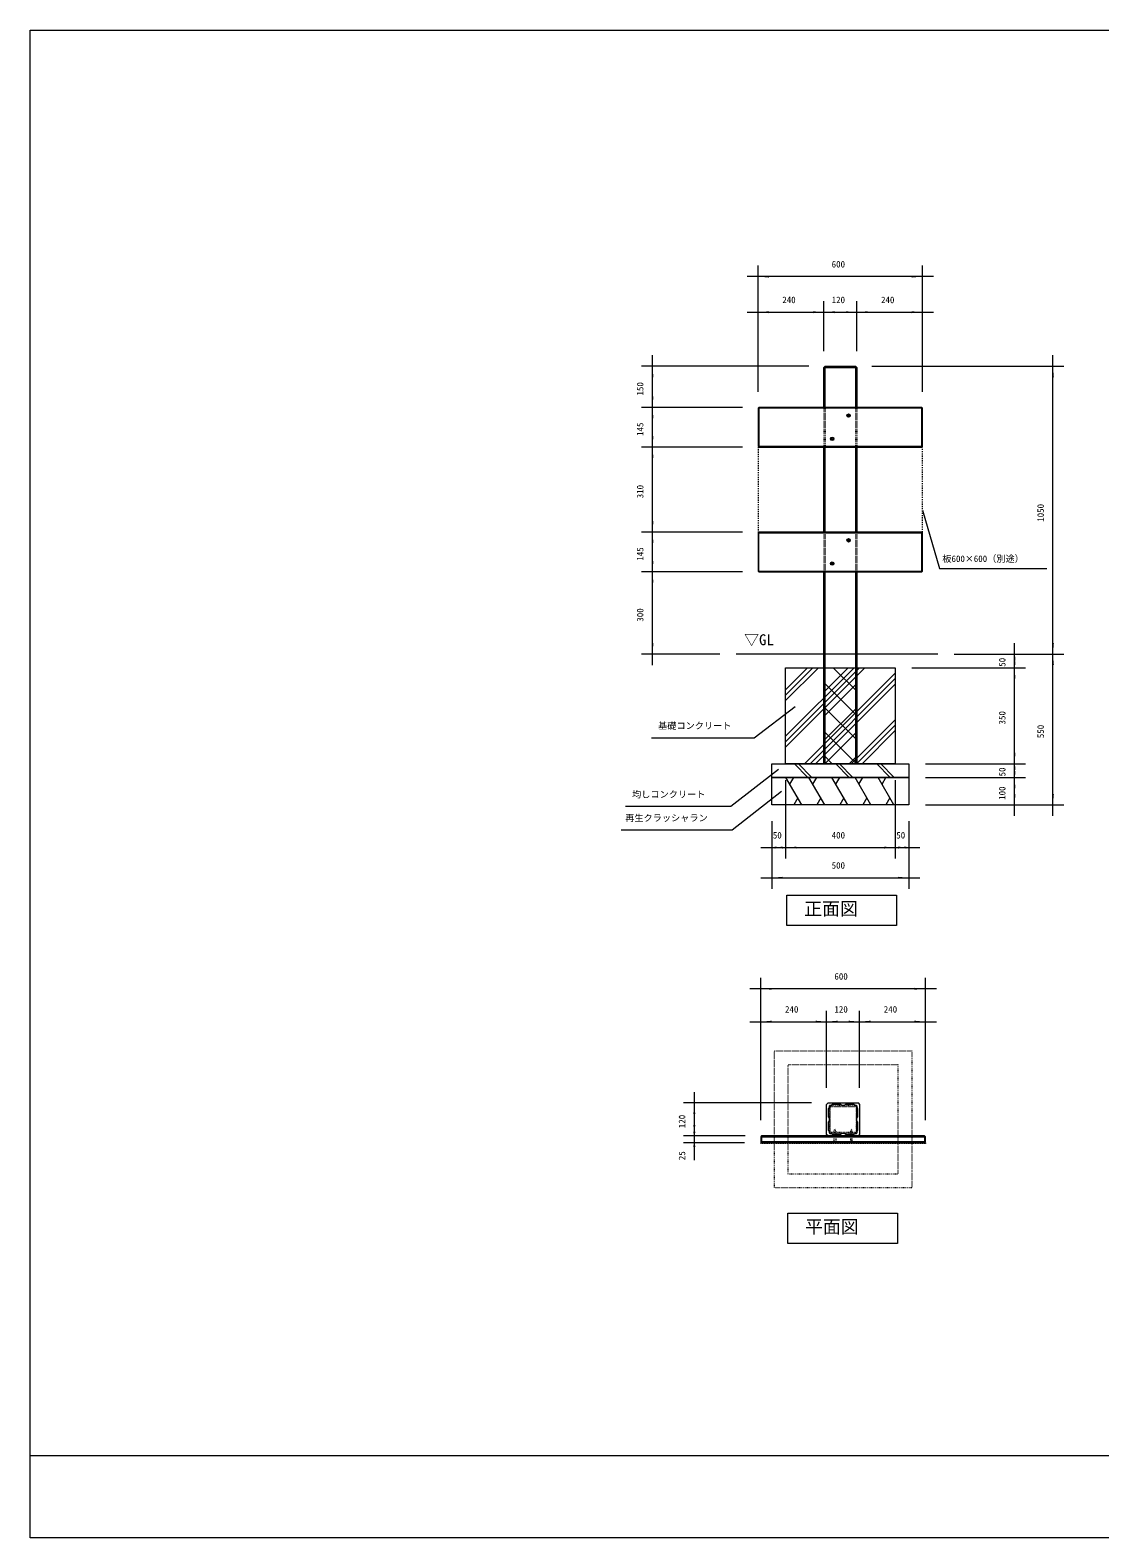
# Model space of a CAD drawing. Units: millimetres, scale not verified. Extents: x -3900 to 3900, y -2750 to 2750.
# Drawn here: x -3900 to 0, y -2750 to 2750 of the extents above; entities that cross this region are included whole.
import ezdxf
from ezdxf.enums import TextEntityAlignment as Align

# ---------------------------------------------------------------- set-up
doc = ezdxf.new("R2010")
doc.units = ezdxf.units.MM
doc.header["$LTSCALE"] = 20
doc.linetypes.add('USER1', pattern=[0.416641, 0.208282, -0.208359])
doc.linetypes.add('USER5', pattern=[0.208282, 0.069427, -0.138855])
doc.layers.add('0-1_IMPORTED', color=30, linetype='Continuous', lineweight=18)
doc.styles.add('ＭＳ ゴシック', font='')
doc.styles.get('ＭＳ ゴシック').set_extended_font_data('MS Gothic')

msp = doc.modelspace()

# ---------------------------------------------------------------- linework, layer by layer
at = {"layer": '0-1_IMPORTED', "color": 1}
for p, q in [((-1246, 1431), (-1246, 1891)), ((-646, 1431), (-646, 1891)), ((-1246, 1851), (-1286, 1851)), ((-646, 1851), (-1246, 1851)), ((-606, 1851), (-646, 1851)), ((-1246, 1431), (-1246, 1761)), ((-1006, 1579), (-1006, 1761)), ((-1006, 1579), (-1006, 1761)), ((-886, 1579), (-886, 1761)), ((-886, 1579), (-886, 1761)), ((-646, 1431), (-646, 1761)), ((-1286, 1721), (-1246, 1721)), ((-1246, 1721), (-1006, 1721)), ((-1046, 1721), (-1006, 1721)), ((-1006, 1721), (-966, 1721)), ((-1006, 1721), (-886, 1721)), ((-926, 1721), (-886, 1721)), ((-886, 1721), (-846, 1721)), ((-886, 1721), (-646, 1721)), ((-646, 1721), (-606, 1721)), ((-1631, 1524), (-1631, 1564)), ((-171, 1524), (-171, 1564)), ((-1061, 1524), (-1671, 1524)), ((-1631, 1374), (-1631, 1524)), ((-831, 1524), (-131, 1524)), ((-171, 474), (-171, 1524)), ((-1631, 1374), (-1631, 1414)), ((-1303, 1374), (-1671, 1374)), ((-1303, 1374), (-1671, 1374)), ((-1631, 1229), (-1631, 1374)), ((-1631, 1334), (-1631, 1374)), ((-1631, 1229), (-1631, 1269)), ((-1303, 1229), (-1671, 1229)), ((-1303, 1229), (-1671, 1229)), ((-1631, 919), (-1631, 1229)), ((-1631, 1189), (-1631, 1229)), ((-1631, 919), (-1631, 959)), ((-1303, 919), (-1671, 919)), ((-1303, 919), (-1671, 919)), ((-1631, 774), (-1631, 919)), ((-1631, 879), (-1631, 919)), ((-1303, 774), (-1671, 774)), ((-1303, 774), (-1671, 774)), ((-1631, 774), (-1631, 814)), ((-1631, 474), (-1631, 774)), ((-1631, 734), (-1631, 774)), ((-311, 474), (-311, 514)), ((-171, 474), (-171, 514)), ((-1386, 474), (-1671, 474)), ((-1631, 434), (-1631, 474)), ((-531, 474), (-271, 474)), ((-531, 474), (-131, 474)), ((-531, 474), (-131, 474)), ((-311, 424), (-311, 474)), ((-311, 424), (-311, 464)), ((-171, -76), (-171, 474)), ((-171, 434), (-171, 474)), ((-686, 424), (-271, 424)), ((-686, 424), (-271, 424)), ((-311, 74), (-311, 424)), ((-311, 384), (-311, 424)), ((-311, 74), (-311, 114)), ((-636, 74), (-271, 74)), ((-636, 74), (-271, 74)), ((-311, 24), (-311, 74)), ((-311, 34), (-311, 74)), ((-311, 24), (-311, 64)), ((-1146, 14), (-1146, -272)), ((-1146, 14), (-1146, -272)), ((-746, 14), (-746, -272)), ((-746, 14), (-746, -272)), ((-636, 24), (-271, 24)), ((-636, 24), (-271, 24)), ((-311, -76), (-311, 24)), ((-311, -16), (-311, 24)), ((-636, -76), (-271, -76)), ((-636, -76), (-131, -76)), ((-311, -116), (-311, -76)), ((-171, -116), (-171, -76)), ((-1196, -136), (-1196, -272)), ((-1196, -136), (-1196, -382)), ((-696, -136), (-696, -272)), ((-696, -136), (-696, -382)), ((-1236, -232), (-1196, -232)), ((-1196, -232), (-1146, -232)), ((-1186, -232), (-1146, -232)), ((-1146, -232), (-746, -232)), ((-1146, -232), (-1106, -232)), ((-786, -232), (-746, -232)), ((-746, -232), (-706, -232)), ((-746, -232), (-696, -232)), ((-696, -232), (-656, -232)), ((-1236, -342), (-1196, -342)), ((-1196, -342), (-696, -342)), ((-696, -342), (-656, -342)), ((-1236, -1226.67), (-1236, -707)), ((-636, -1226.67), (-636, -707)), ((-1236, -747), (-1276, -747)), ((-636, -747), (-1236, -747)), ((-596, -747), (-636, -747)), ((-1276, -867), (-1236, -867)), ((-1236, -1226.67), (-1236, -827)), ((-1236, -867), (-996, -867)), ((-1036, -867), (-996, -867)), ((-996, -1108.67), (-996, -827)), ((-996, -1108.67), (-996, -827)), ((-996, -867), (-956, -867)), ((-996, -867), (-876, -867)), ((-916, -867), (-876, -867)), ((-876, -1108.67), (-876, -827)), ((-876, -1108.67), (-876, -827)), ((-876, -867), (-836, -867)), ((-876, -867), (-636, -867)), ((-636, -1226.67), (-636, -827)), ((-636, -867), (-596, -867)), ((-1478.5, -1123.67), (-1478.5, -1163.67)), ((-1051, -1163.67), (-1518.5, -1163.67)), ((-1478.5, -1163.67), (-1478.5, -1283.67)), ((-1478.5, -1243.67), (-1478.5, -1283.67)), ((-1293, -1283.67), (-1518.5, -1283.67)), ((-1293, -1283.67), (-1518.5, -1283.67)), ((-1296, -1308.67), (-1518.5, -1308.67)), ((-1478.5, -1283.67), (-1478.5, -1323.67)), ((-1478.5, -1283.67), (-1478.5, -1308.67)), ((-1478.5, -1308.67), (-1478.5, -1348.67)), ((-1478.5, -1308.67), (-1478.5, -1372.17))]:
    msp.add_line(p, q, dxfattribs=at)
at = {"layer": '0-1_IMPORTED'}
for p, q in [((-1006, 1519), (-886, 1519)), ((-1001, 1374), (-1001, 1524)), ((-891, 1524), (-891, 1374)), ((-646, 1371), (-1246, 1371)), ((-1243, 1374), (-1243, 1229)), ((-916.95, 1346.44), (-916.95, 1347.94)), ((-649, 1229), (-649, 1374)), ((-1246, 1232), (-646, 1232)), ((-1006, 919), (-1006, 1229)), ((-1001, 919), (-1001, 1229)), ((-976.95, 1261.44), (-976.95, 1262.94)), ((-891, 1229), (-891, 919)), ((-886, 1229), (-886, 919)), ((-1243, 919), (-1246, 916)), ((-1246, 916), (-646, 916)), ((-1243, 774), (-1243, 919)), ((-916.95, 891.44), (-916.95, 892.94)), ((-649, 919), (-646, 916)), ((-649, 774), (-649, 916)), ((-1246, 777), (-646, 777)), ((-1001, 74), (-1001, 774)), ((-976.95, 806.44), (-976.95, 807.94)), ((-891, 774), (-891, 74)), ((-591, 474), (-1326, 474)), ((-1146, 304.11), (-1026.11, 424)), ((-1146, 134.4), (-856.4, 424)), ((-1146, 323.91), (-1045.91, 424)), ((-1146, 154.2), (-876.2, 424)), ((-1146, 343.71), (-1065.71, 424)), ((-1146, 174), (-896, 424)), ((-1076.29, 74), (-746, 404.29)), ((-1006.5, 423.5), (-1006, 424)), ((-1006.49, 335.12), (-917.61, 424)), ((-886.5, 338.38), (-972.12, 424)), ((-1056.5, 74), (-746, 384.5)), ((-1036.7, 74), (-746, 364.7)), ((-886.5, 249.99), (-1006.5, 369.99)), ((-1006.5, 246.73), (-886.5, 366.73)), ((-886.5, 161.6), (-1006.5, 281.6)), ((-1006.5, 158.34), (-886.5, 278.34)), ((-906.59, 74), (-746, 234.59)), ((-887.28, 74), (-1006.5, 193.21)), ((-1002.45, 74), (-886.5, 189.95)), ((-886.79, 74), (-746, 214.79)), ((-866.99, 74), (-746, 194.99)), ((-1114.14, 74.18), (-1064.14, 24.18)), ((-1100, 74.18), (-1050, 24.18)), ((-975.67, 74), (-1006.49, 104.83)), ((-964.14, 74.18), (-914.14, 24.18)), ((-950, 74.18), (-900, 24.18)), ((-914.06, 74), (-886.5, 101.56)), ((-814.14, 74.18), (-764.14, 24.18)), ((-800, 74.18), (-750, 24.18)), ((-1086.87, -75.88), (-1144.61, 24.12)), ((-1130.17, -0.88), (-1115.74, 24.12)), ((-1002.87, -75.88), (-1060.61, 24.12)), ((-1046.17, -0.88), (-1031.74, 24.12)), ((-918.87, -75.88), (-976.61, 24.12)), ((-962.17, -0.88), (-947.74, 24.12)), ((-834.87, -75.88), (-892.61, 24.12)), ((-878.17, -0.88), (-863.74, 24.12)), ((-750.87, -75.88), (-808.61, 24.12)), ((-794.17, -0.88), (-779.74, 24.12)), ((-1101.31, -50.88), (-1115.74, -75.88)), ((-1017.31, -50.88), (-1031.74, -75.88)), ((-933.31, -50.88), (-947.74, -75.88)), ((-849.31, -50.88), (-863.74, -75.88)), ((-765.31, -50.88), (-779.74, -75.88)), ((-1236, -1286.67), (-636, -1286.67)), ((-636, -1305.67), (-1236, -1305.67)), ((-1233, -1283.67), (-1233, -1308.67)), ((-639, -1283.67), (-639, -1308.67)), ((-3900, -2450), (3900, -2450))]:
    msp.add_line(p, q, dxfattribs=at)
at = {"layer": '0-1_IMPORTED', "linetype": 'USER5'}
for p, q in [((-1006, 1374), (-1006, 1229)), ((-1001, 1374), (-1001, 1229)), ((-891, 1374), (-891, 1229)), ((-886, 1374), (-886, 1229)), ((-1006, 919), (-1006, 774)), ((-1001, 919), (-1001, 774)), ((-891, 919), (-891, 774)), ((-886, 919), (-886, 774)), ((-936, -1173.67), (-981.4, -1173.67)), ((-890.6, -1173.67), (-936, -1173.67))]:
    msp.add_line(p, q, dxfattribs=at)
at = {"layer": '0-1_IMPORTED'}
for points in [[(-3900, 2750), (3900, 2750), (3900, -2750), (-3900, -2750)], [(-649, 1374), (-1243, 1374), (-1246, 1371), (-1246, 1232), (-1243, 1229), (-649, 1229), (-646, 1232), (-646, 1371)], [(-646, 919), (-1246, 919), (-1246, 777), (-1243, 774), (-649, 774), (-646, 777)], [(-1146, 424), (-746, 424), (-746, 74), (-1146, 74)], [(-1196, 74), (-696, 74), (-696, 24), (-1196, 24)], [(-1196, 24), (-696, 24), (-696, -76), (-1196, -76)], [(-1140.9, -406), (-740.9, -406), (-740.9, -516), (-1140.9, -516)], [(-881, -1163.67), (-876, -1168.67), (-876, -1278.67), (-881, -1283.67), (-991, -1283.67), (-996, -1278.67), (-996, -1168.67), (-991, -1163.67)], [(-636, -1286.67), (-639, -1283.67), (-1233, -1283.67), (-1236, -1286.67), (-1236, -1305.67), (-1233, -1308.67), (-639, -1308.67), (-636, -1305.67)], [(-1138.04, -1566), (-738.04, -1566), (-738.04, -1676), (-1138.04, -1676)]]:
    msp.add_lwpolyline(points, close=True, dxfattribs=at)
for points in [[(-1006, 1374), (-1006, 1519), (-1001, 1524), (-891, 1524), (-886, 1519), (-886, 1374)], [(-918.44, 1343.05), (-919.94, 1343.05), (-919.94, 1344.95), (-918.44, 1344.95)], [(-916.95, 1347.94), (-915.05, 1347.94), (-915.05, 1346.44)], [(-915.05, 1341.56), (-915.05, 1340.06), (-916.95, 1340.06), (-916.95, 1341.56)], [(-913.56, 1344.95), (-912.06, 1344.95), (-912.06, 1343.05), (-913.56, 1343.05)], [(-978.44, 1258.05), (-979.94, 1258.05), (-979.94, 1259.95), (-978.44, 1259.95)], [(-976.95, 1262.94), (-975.05, 1262.94), (-975.05, 1261.44)], [(-975.05, 1256.56), (-975.05, 1255.06), (-976.95, 1255.06), (-976.95, 1256.56)], [(-973.56, 1259.95), (-972.06, 1259.95), (-972.06, 1258.05), (-973.56, 1258.05)], [(-918.44, 888.05), (-919.94, 888.05), (-919.94, 889.95), (-918.44, 889.95)], [(-916.95, 892.94), (-915.05, 892.94), (-915.05, 891.44)], [(-915.05, 886.56), (-915.05, 885.06), (-916.95, 885.06), (-916.95, 886.56)], [(-913.56, 889.95), (-912.06, 889.95), (-912.06, 888.05), (-913.56, 888.05)], [(-886, 774), (-886, 74), (-1006, 74), (-1006, 774)], [(-978.44, 803.05), (-979.94, 803.05), (-979.94, 804.95), (-978.44, 804.95)], [(-976.95, 807.94), (-975.05, 807.94), (-975.05, 806.44)], [(-975.05, 801.56), (-975.05, 800.06), (-976.95, 800.06), (-976.95, 801.56)], [(-973.56, 804.95), (-972.06, 804.95), (-972.06, 803.05), (-973.56, 803.05)], [(-987, -1175.67), (-987, -1179.67), (-990, -1184.67), (-990, -1202.67), (-990, -1208.67), (-990, -1213.67), (-986.5, -1218.67), (-986.5, -1228.67), (-990, -1233.67), (-990, -1238.67), (-990, -1244.67), (-990, -1262.67), (-987, -1267.67), (-987, -1271.67)], [(-888, -1172.67), (-892, -1172.67), (-897, -1169.67), (-915, -1169.67), (-921, -1169.67), (-926, -1169.67), (-931, -1173.17), (-941, -1173.17), (-946, -1169.67), (-951, -1169.67), (-957, -1169.67), (-975, -1169.67), (-980, -1172.67), (-984, -1172.67)], [(-882, -1233.67), (-885.5, -1228.67), (-885.5, -1218.67), (-882, -1213.67), (-882, -1208.67), (-882, -1202.67), (-882, -1184.67), (-885, -1179.67), (-885, -1175.67)], [(-885, -1271.67), (-885, -1267.67), (-882, -1262.67), (-882, -1244.67), (-882, -1238.67), (-882, -1233.67)], [(-984, -1274.67), (-980, -1274.67), (-975, -1277.67), (-957, -1277.67), (-951, -1277.67), (-946, -1277.67), (-941, -1274.17), (-931, -1274.17), (-926, -1277.67), (-921, -1277.67), (-915, -1277.67), (-897, -1277.67), (-892, -1274.67), (-888, -1274.67)]]:
    msp.add_lwpolyline(points, dxfattribs=at)
at = {"layer": '0-1_IMPORTED', "linetype": 'USER1'}
for points in [[(-649, 774), (-646, 777), (-646, 1371), (-649, 1374), (-1243, 1374), (-1246, 1371), (-1246, 777), (-1243, 774)], [(-1236, -1308.67), (-636, -1308.67), (-636, -1311.67), (-1236, -1311.67)]]:
    msp.add_lwpolyline(points, close=True, dxfattribs=at)
at = {"layer": '0-1_IMPORTED', "color": 1}
for points in [[(-646, 999), (-584.17, 785.87), (-193.13, 785.87)], [(-1635, 169), (-1260, 169), (-1111, 283)], [(-1730, -81), (-1345, -81), (-1171, 54)], [(-1745, -166.79), (-1340, -166.79), (-1161, -26)]]:
    msp.add_lwpolyline(points, dxfattribs=at)
at = {"layer": '0-1_IMPORTED', "linetype": 'USER5'}
for points in [[(-1186, -973.67), (-686, -973.67), (-686, -1473.67), (-1186, -1473.67)], [(-1136, -1023.67), (-736, -1023.67), (-736, -1423.67), (-1136, -1423.67)], [(-881, -1163.67), (-876, -1168.67), (-876, -1278.67), (-881, -1283.67), (-991, -1283.67), (-996, -1278.67), (-996, -1168.67), (-991, -1163.67)], [(-969, -1266.97), (-966, -1258.67), (-963, -1266.97), (-963, -1305.37), (-969, -1305.37)], [(-903, -1266.97), (-906, -1258.67), (-909, -1266.97), (-909, -1305.37), (-903, -1305.37)], [(-963, -1305.37), (-959.7, -1308.67), (-972.3, -1308.67), (-969, -1305.37)], [(-909, -1305.37), (-912.3, -1308.67), (-899.7, -1308.67), (-903, -1305.37)]]:
    msp.add_lwpolyline(points, close=True, dxfattribs=at)
for points in [[(-987, -1175.67), (-987, -1179.67), (-990, -1184.67), (-990, -1202.67), (-990, -1208.67), (-990, -1213.67), (-986.5, -1218.67), (-986.5, -1228.67), (-990, -1233.67), (-990, -1238.67), (-990, -1244.67), (-990, -1262.67), (-987, -1267.67), (-987, -1271.67)], [(-986, -1178.27), (-986, -1223.67), (-986, -1269.07)], [(-888, -1172.67), (-892, -1172.67), (-897, -1169.67), (-915, -1169.67), (-921, -1169.67), (-926, -1169.67), (-931, -1173.17), (-941, -1173.17), (-946, -1169.67), (-951, -1169.67), (-957, -1169.67), (-975, -1169.67), (-980, -1172.67), (-984, -1172.67)], [(-983.7, -1269.07), (-983.7, -1223.67), (-983.7, -1178.27)], [(-981.4, -1175.97), (-936, -1175.97), (-890.6, -1175.97)], [(-888.3, -1178.27), (-888.3, -1223.67), (-888.3, -1269.07)], [(-886, -1269.07), (-886, -1223.67), (-886, -1178.27)], [(-882, -1233.67), (-885.5, -1228.67), (-885.5, -1218.67), (-882, -1213.67), (-882, -1208.67), (-882, -1202.67), (-882, -1184.67), (-885, -1179.67), (-885, -1175.67)], [(-885, -1271.67), (-885, -1267.67), (-882, -1262.67), (-882, -1244.67), (-882, -1238.67), (-882, -1233.67)], [(-984, -1274.67), (-980, -1274.67), (-975, -1277.67), (-957, -1277.67), (-951, -1277.67), (-946, -1277.67), (-941, -1274.17), (-931, -1274.17), (-926, -1277.67), (-921, -1277.67), (-915, -1277.67), (-897, -1277.67), (-892, -1274.67), (-888, -1274.67)], [(-890.6, -1271.37), (-936, -1271.37), (-981.4, -1271.37)], [(-981.4, -1273.67), (-936, -1273.67), (-890.6, -1273.67)]]:
    msp.add_lwpolyline(points, dxfattribs=at)
at = {"layer": '0-1_IMPORTED'}
for centre in [(-916, 1344), (-976, 1259), (-916, 889), (-976, 804)]:
    msp.add_circle(centre, 6.3, dxfattribs=at)
for centre, radius, start, end in [((-918.44, 1346.44), 1.49, 270, 0), ((-918.44, 1341.56), 1.49, 360, 90), ((-913.56, 1346.44), 1.49, 180, 270), ((-913.56, 1341.56), 1.49, 90, 180), ((-978.44, 1261.44), 1.49, 270, 0), ((-978.44, 1256.56), 1.49, 360, 90), ((-973.56, 1261.44), 1.49, 180, 270), ((-973.56, 1256.56), 1.49, 90, 180), ((-918.44, 891.44), 1.49, 270, 0), ((-918.44, 886.56), 1.49, 360, 90), ((-913.56, 891.44), 1.49, 180, 270), ((-913.56, 886.56), 1.49, 90, 180), ((-978.44, 806.44), 1.49, 270, 0), ((-978.44, 801.56), 1.49, 360, 90), ((-973.56, 806.44), 1.49, 180, 270), ((-973.56, 801.56), 1.49, 90, 180), ((-984, -1175.67), 3, 90, 180), ((-888, -1175.67), 3, 0, 90), ((-984, -1271.67), 3, 180, 270), ((-888, -1271.67), 3, 270, 0)]:
    msp.add_arc(centre, radius, start, end, dxfattribs=at)
at = {"layer": '0-1_IMPORTED', "linetype": 'USER5'}
for centre, radius, start, end in [((-984, -1175.67), 3, 90, 180), ((-981.4, -1178.27), 4.6, 90, 180), ((-981.4, -1178.27), 2.3, 90, 180), ((-890.6, -1178.27), 4.6, 0, 90), ((-890.6, -1178.27), 2.3, 360, 90), ((-888, -1175.67), 3, 0, 90), ((-984, -1271.67), 3, 180, 270), ((-981.4, -1269.07), 4.6, 180, 270), ((-981.4, -1269.07), 2.3, 180, 270), ((-890.6, -1269.07), 4.6, 270, 360), ((-890.6, -1269.07), 2.3, 270, 360), ((-888, -1271.67), 3, 270, 0)]:
    msp.add_arc(centre, radius, start, end, dxfattribs=at)
at = {"layer": '0-1_IMPORTED', "color": 1}
for points in [[(-1246, 1851), (-1206, 1854.5), (-1206, 1847.5)], [(-646, 1851), (-686, 1847.5), (-686, 1854.5)], [(-1246, 1721), (-1206, 1724.5), (-1206, 1717.5)], [(-1006, 1721), (-1046, 1717.5), (-1046, 1724.5)], [(-1006, 1721), (-966, 1724.5), (-966, 1717.5)], [(-886, 1721), (-926, 1717.5), (-926, 1724.5)], [(-886, 1721), (-846, 1724.5), (-846, 1717.5)], [(-646, 1721), (-686, 1717.5), (-686, 1724.5)], [(-1631, 1524), (-1627.5, 1484), (-1634.5, 1484)], [(-171, 1524), (-167.5, 1484), (-174.5, 1484)], [(-1631, 1374), (-1634.5, 1414), (-1627.5, 1414)], [(-1631, 1374), (-1627.5, 1334), (-1634.5, 1334)], [(-1631, 1229), (-1634.5, 1269), (-1627.5, 1269)], [(-1631, 1229), (-1627.5, 1189), (-1634.5, 1189)], [(-1631, 919), (-1634.5, 959), (-1627.5, 959)], [(-1631, 919), (-1627.5, 879), (-1634.5, 879)], [(-1631, 774), (-1634.5, 814), (-1627.5, 814)], [(-1631, 774), (-1627.5, 734), (-1634.5, 734)], [(-1631, 474), (-1634.5, 514), (-1627.5, 514)], [(-171, 474), (-174.5, 514), (-167.5, 514)], [(-311, 474), (-307.5, 434), (-314.5, 434)], [(-311, 424), (-314.5, 464), (-307.5, 464)], [(-171, 474), (-167.5, 434), (-174.5, 434)], [(-311, 424), (-307.5, 384), (-314.5, 384)], [(-311, 74), (-314.5, 114), (-307.5, 114)], [(-311, 74), (-307.5, 34), (-314.5, 34)], [(-311, 24), (-314.5, 64), (-307.5, 64)], [(-311, 24), (-307.5, -16), (-314.5, -16)], [(-311, -76), (-314.5, -36), (-307.5, -36)], [(-171, -76), (-174.5, -36), (-167.5, -36)], [(-1196, -232), (-1156, -228.5), (-1156, -235.5)], [(-1146, -232), (-1186, -235.5), (-1186, -228.5)], [(-1146, -232), (-1106, -228.5), (-1106, -235.5)], [(-746, -232), (-786, -235.5), (-786, -228.5)], [(-746, -232), (-706, -228.5), (-706, -235.5)], [(-696, -232), (-736, -235.5), (-736, -228.5)], [(-1196, -342), (-1156, -338.5), (-1156, -345.5)], [(-696, -342), (-736, -345.5), (-736, -338.5)], [(-1236, -747), (-1196, -743.5), (-1196, -750.5)], [(-636, -747), (-676, -750.5), (-676, -743.5)], [(-1236, -867), (-1196, -863.5), (-1196, -870.5)], [(-996, -867), (-1036, -870.5), (-1036, -863.5)], [(-996, -867), (-956, -863.5), (-956, -870.5)], [(-876, -867), (-916, -870.5), (-916, -863.5)], [(-876, -867), (-836, -863.5), (-836, -870.5)], [(-636, -867), (-676, -870.5), (-676, -863.5)], [(-1478.5, -1163.67), (-1475, -1203.66), (-1482, -1203.66)], [(-1478.5, -1283.67), (-1482, -1243.67), (-1475, -1243.67)], [(-1478.5, -1308.67), (-1482, -1268.67), (-1475, -1268.67)], [(-1478.5, -1283.67), (-1475, -1323.66), (-1482, -1323.66)]]:
    msp.add_solid(points, dxfattribs=at)

# ---------------------------------------------------------------- texts
at = {"layer": '0-1_IMPORTED', "color": 7, "style": 'ＭＳ ゴシック'}
for s, height, p in [('600', 23.88, (-977.75, 1876.93)), ('240', 23.88, (-1157.75, 1746.93)), ('120', 23.88, (-977.75, 1746.93)), ('240', 23.88, (-797.75, 1746.93)), ('板600×600（別途）', 23.88, (-574.17, 802.59)), ('▽GL', 39.81, (-1296.86, 494.38)), ('基礎コンクリート', 23.88, (-1610.62, 193.47)), ('均しコンクリート', 23.88, (-1705.5, -56.95)), ('再生クラッシャラン', 23.88, (-1730.5, -143.09)), ('50', 23.88, (-1192.17, -206.07)), ('400', 23.88, (-977.75, -206.07)), ('50', 23.88, (-742.17, -206.07)), ('500', 23.88, (-977.75, -316.07)), ('正面図', 47.77, (-1077.9, -493.34)), ('600', 23.88, (-967.75, -721.07)), ('240', 23.88, (-1147.75, -841.07)), ('120', 23.88, (-967.75, -841.07)), ('240', 23.88, (-787.75, -841.07)), ('平面図', 47.77, (-1075.04, -1653.34))]:
    msp.add_text(s, height=height, dxfattribs=at).set_placement(p, align=Align.BOTTOM_LEFT)
for s, p in [('150', (-1656.93, 1417.25)), ('145', (-1656.93, 1269.75)), ('310', (-1656.93, 1042.25)), ('1050', (-196.93, 956.67)), ('145', (-1656.93, 814.75)), ('300', (-1656.93, 592.25)), ('50', (-336.93, 427.83)), ('350', (-336.93, 217.25)), ('550', (-196.93, 167.25)), ('50', (-336.93, 27.83)), ('100', (-336.93, -57.75)), ('120', (-1504.43, -1255.42)), ('25', (-1504.43, -1372.17))]:
    msp.add_text(s, height=23.88, rotation=90, dxfattribs=at).set_placement(p, align=Align.BOTTOM_LEFT)

doc.saveas('drawing.dxf')
